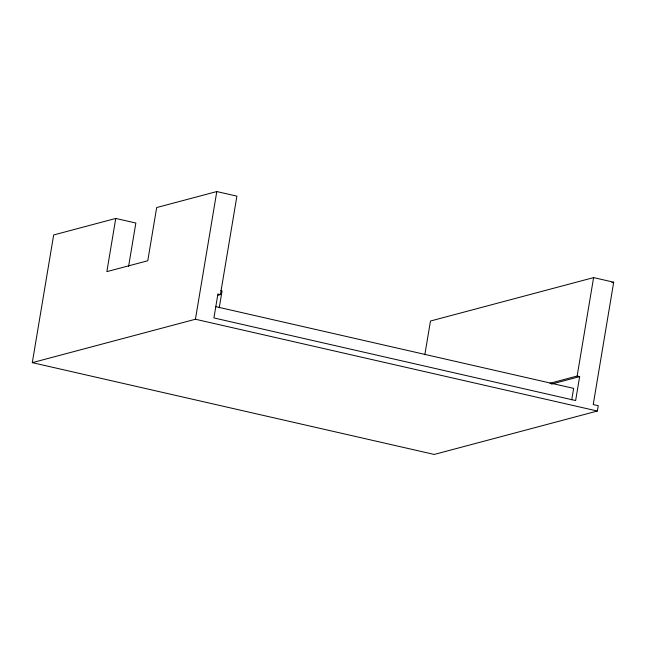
<?xml version="1.0" encoding="UTF-8"?>
<svg xmlns="http://www.w3.org/2000/svg" width="646" height="646" viewBox="0 0 646 646"><rect width="100%" height="100%" fill="white"/><g stroke="black" fill="none" stroke-linecap="round" stroke-linejoin="round"><path stroke-width="0.97" d="M424.818 354.824L430.47 321.022L593.601 277.61L613.7 282.197L593.222 404.566L598.244 405.72L597.356 411.034L434.225 454.445L32.3 362.648L53.666 234.966L115.755 218.437L135.854 223.031L128.594 266.378M115.755 218.437L106.856 271.643L147.773 260.758L156.679 207.552L216.798 191.555L236.896 196.142L220.423 294.568L217.508 295.343M32.3 362.648L195.431 319.245L216.798 191.555M219.228 307.827L222.022 291.168A5.467 0.896 9.5 0 0 220.867 290.312M571.734 399.777L573.64 388.375L215.837 306.656M549.948 383.272L577.136 376.037L593.601 277.61M577.136 376.037L579.648 376.61L575.634 400.552L213.907 317.937L217.912 293.995L220.423 294.568M611.762 282.714L613.7 282.197M551.482 384.104L579.648 376.61M195.431 319.245L597.356 411.034"/></g></svg>
